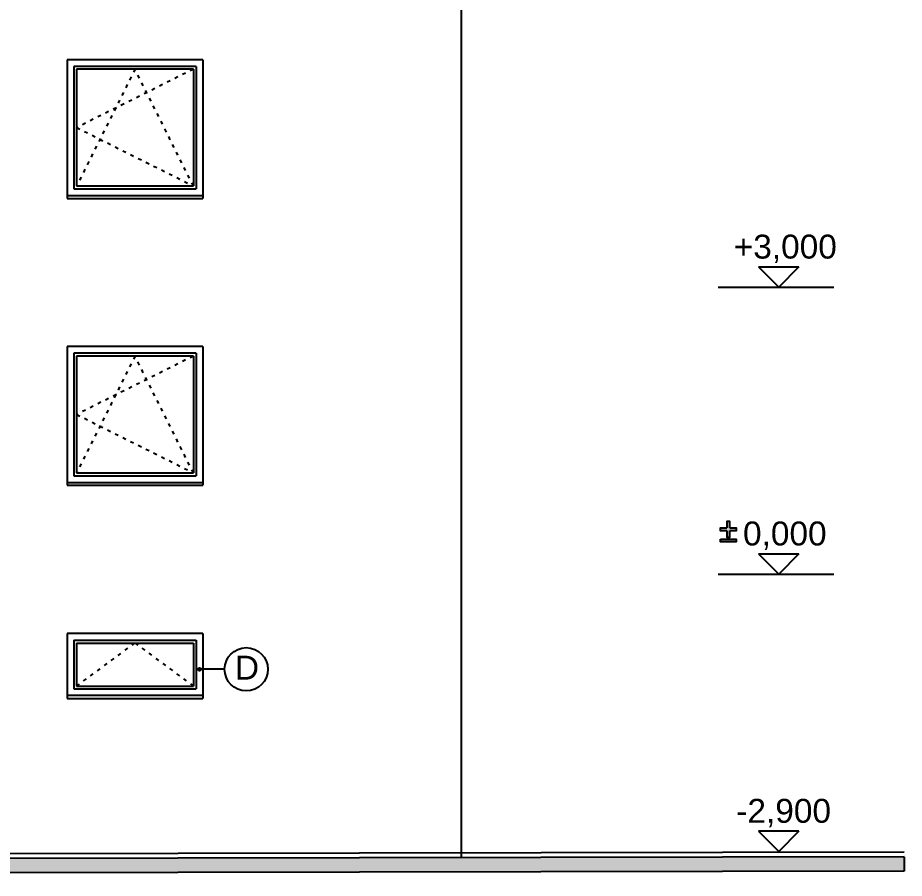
# Model space of a CAD drawing. Extents: x 3792242 to 5145247, y -1546315 to -1031918.
# Drawn here: x 4213968 to 4223237, y -1531824 to -1522825 of the extents above; entities that cross this region are included whole.
import ezdxf

# ---------------------------------------------------------------- set-up
doc = ezdxf.new("R2010")
doc.units = 0
doc.header["$MEASUREMENT"] = 0
doc.linetypes.add('ACAD_ISO03W100', pattern=[30, 12, -18])
for name, color, linetype in [('MÚRY', 1, 'CONTINUOUS'), ('OKNÁ', 143, 'CONTINUOUS'), ('TENKÁ', 7, 'CONTINUOUS'), ('ZARIADENIE', 47, 'CONTINUOUS')]:
    doc.layers.add(name, color=color, linetype=linetype)
doc.styles.add('ARIAL', font='arial.ttf')
doc.styles.add('Style-Arial', font='arial.ttf')

# ---------------------------------------------------------------- blocks, each defined once
blk = doc.blocks.new('01')
at = {"layer": 'TENKÁ'}
h = blk.add_hatch(color=256, dxfattribs=at)
h.dxf.hatch_style = 1
h.paths.add_polyline_path([(4169737, -1507850.5), (4169873, -1507850.5), (4169873, -1507792), (4169737, -1507792), (4169737, -1507656), (4169676, -1507656), (4169676, -1507792), (4169541, -1507792), (4169541, -1507850.5), (4169676, -1507850.5), (4169676, -1507983.5), (4169737, -1507983.5)])
h = blk.add_hatch(color=256, dxfattribs=at)
h.dxf.hatch_style = 1
h.paths.add_polyline_path([(4169541, -1508027.5), (4169541, -1508086), (4169873, -1508086), (4169873, -1508027.5)])
for points in [[(4169676, -1507850.5), (4169541, -1507850.5), (4169541, -1507792), (4169676, -1507792)], [(4169737, -1507792), (4169737, -1507656), (4169676, -1507656), (4169676, -1507792)], [(4169737, -1507792), (4169873, -1507792), (4169873, -1507850.5), (4169737, -1507850.5)], [(4169676, -1507850.5), (4169676, -1507983.5), (4169737, -1507983.5), (4169737, -1507850.5)]]:
    blk.add_lwpolyline(points, dxfattribs=at)
blk.add_lwpolyline([(4169541, -1508027.5), (4169873, -1508027.5), (4169873, -1508086), (4169541, -1508086)], close=True, dxfattribs=at)

msp = doc.modelspace()

# ---------------------------------------------------------------- hatches: boundary and pattern name
at = {"layer": 'TENKÁ', "ltscale": 0.25}
h = msp.add_hatch(color=256, dxfattribs=at)
h.dxf.hatch_style = 1
h.paths.add_polyline_path([(4215867.354, -1529653.48, -1), (4215867.354, -1529623.48, -1)])
at = {"layer": 'TENKÁ'}
h = msp.add_hatch(color=256, dxfattribs=at)
h.dxf.hatch_style = 1
h.paths.add_polyline_path([(4189524.862, -1531666.231), (4189524.862, -1531816.231), (4223236.85, -1531749.176), (4223236.85, -1531599.176), (4218604.314, -1531608.39)])

# ---------------------------------------------------------------- linework, layer by layer
at = {"layer": 'OKNÁ'}
for p, q in [((4215804.314, -1523363.77), (4214584.314, -1523363.77)), ((4214584.314, -1523363.77), (4214584.314, -1524583.77)), ((4215804.314, -1523363.77), (4215804.314, -1524583.77)), ((4214584.314, -1524583.77), (4215804.314, -1524583.77)), ((4215804.314, -1526363.77), (4214584.314, -1526363.77)), ((4214584.314, -1526363.77), (4214584.314, -1527583.77)), ((4215804.314, -1526363.77), (4215804.314, -1527583.77)), ((4214584.314, -1527583.77), (4215804.314, -1527583.77))]:
    msp.add_line(p, q, dxfattribs=at)
at = {"layer": 'OKNÁ', "linetype": 'ACAD_ISO03W100', "ltscale": 3}
for p, q in [((4215804.314, -1523363.77), (4214584.314, -1523973.77)), ((4215194.314, -1523363.77), (4214584.314, -1524583.77)), ((4215804.314, -1524583.77), (4215194.314, -1523363.77)), ((4214584.314, -1523973.77), (4215804.314, -1524583.77)), ((4215804.314, -1526363.77), (4214584.314, -1526973.77)), ((4215194.314, -1526363.77), (4214584.314, -1527583.77)), ((4215804.314, -1527583.77), (4215194.314, -1526363.77)), ((4214584.314, -1526973.77), (4215804.314, -1527583.77)), ((4214584.314, -1529813.77), (4215194.314, -1529363.77)), ((4215194.314, -1529363.77), (4215804.314, -1529813.77))]:
    msp.add_line(p, q, dxfattribs=at)
at = {"layer": 'OKNÁ', "ltscale": 0.25}
for p, q in [((4214584.314, -1529363.77), (4214584.314, -1529813.77)), ((4214584.314, -1529363.77), (4215804.314, -1529363.77)), ((4215804.314, -1529363.77), (4215804.314, -1529813.77)), ((4214584.314, -1529813.77), (4215804.314, -1529813.77))]:
    msp.add_line(p, q, dxfattribs=at)
at = {"layer": 'TENKÁ'}
for p, q in [((4218604.314, -1518693.77), (4218604.314, -1531611.501)), ((4214484.314, -1523263.77), (4214484.314, -1524713.77)), ((4215904.314, -1523263.77), (4214484.314, -1523263.77)), ((4215904.314, -1523263.77), (4215904.314, -1524713.77)), ((4215834.314, -1523333.77), (4214554.314, -1523333.77)), ((4214554.314, -1523333.77), (4214554.314, -1524613.77)), ((4215834.314, -1523333.77), (4215834.314, -1524613.77)), ((4214484.314, -1524683.77), (4215904.314, -1524683.77)), ((4214554.314, -1524613.77), (4215834.314, -1524613.77)), ((4214484.314, -1524713.77), (4215904.314, -1524713.77)), ((4214484.314, -1526263.77), (4214484.314, -1527713.77)), ((4215904.314, -1526263.77), (4214484.314, -1526263.77)), ((4215834.314, -1526333.77), (4214554.314, -1526333.77)), ((4214554.314, -1526333.77), (4214554.314, -1527613.77)), ((4215834.314, -1526333.77), (4215834.314, -1527613.77)), ((4215904.314, -1526263.77), (4215904.314, -1527713.77)), ((4214554.314, -1527613.77), (4215834.314, -1527613.77)), ((4214484.314, -1527683.77), (4215904.314, -1527683.77)), ((4214484.314, -1527713.77), (4215904.314, -1527713.77)), ((4223236.85, -1531549.175), (4185734.314, -1531623.77)), ((4223236.85, -1531599.176), (4185734.414, -1531673.77)), ((4223236.85, -1531599.176), (4223236.85, -1531749.176)), ((4223236.85, -1531749.176), (4185734.712, -1531823.77))]:
    msp.add_line(p, q, dxfattribs=at)
at = {"layer": 'TENKÁ', "color": 8}
for p, q in [((4221711.658, -1525431.566), (4222136.066, -1525431.566)), ((4221711.658, -1525431.566), (4221923.862, -1525643.77)), ((4222136.066, -1525431.566), (4221923.862, -1525643.77)), ((4221292.439, -1525643.77), (4222501.122, -1525643.77)), ((4221711.658, -1528431.566), (4222136.066, -1528431.566)), ((4221711.658, -1528431.566), (4221923.862, -1528643.77)), ((4222136.066, -1528431.566), (4221923.862, -1528643.77)), ((4221292.439, -1528643.77), (4222501.122, -1528643.77)), ((4222136.066, -1531331.566), (4221711.658, -1531331.566)), ((4221711.658, -1531331.566), (4221923.862, -1531543.77)), ((4222136.066, -1531331.566), (4221923.862, -1531543.77))]:
    msp.add_line(p, q, dxfattribs=at)
at = {"layer": 'TENKÁ', "ltscale": 0.25}
for p, q in [((4215904.314, -1529263.77), (4214484.314, -1529263.77)), ((4214484.314, -1529263.77), (4214484.314, -1529943.77)), ((4215904.314, -1529263.77), (4215904.314, -1529943.77)), ((4214554.314, -1529333.77), (4214554.314, -1529843.77)), ((4214554.314, -1529333.77), (4215834.314, -1529333.77)), ((4215834.314, -1529333.77), (4215834.314, -1529843.77)), ((4216131.413, -1529638.48), (4215867.354, -1529638.48)), ((4214554.314, -1529843.77), (4215834.314, -1529843.77)), ((4215904.314, -1529913.77), (4214484.314, -1529913.77)), ((4214484.314, -1529943.77), (4215904.314, -1529943.77))]:
    msp.add_line(p, q, dxfattribs=at)
for centre, radius in [((4216357.585, -1529638.48), 226.172), ((4215867.354, -1529638.48), 15)]:
    msp.add_circle(centre, radius, dxfattribs=at)

# ---------------------------------------------------------------- block references
at = {"layer": 'ZARIADENIE', "xscale": 0.5, "yscale": 0.5, "zscale": 0.5}
msp.add_blockref('01', (2136543.742, -774263.635), dxfattribs=at)

# ---------------------------------------------------------------- texts
at = {"layer": 'MÚRY', "color": 0, "ltscale": 0.25, "style": 'Style-Arial'}
for s, p in [('+3,000', (4221454.042, -1525343.475)), (' 0,000', (4221454.042, -1528343.475)), ('-2,900', (4221480.788, -1531243.475))]:
    msp.add_text(s, height=250, dxfattribs=at).set_placement(p)
at = {"layer": 'TENKÁ', "lineweight": 40, "ltscale": 0.25, "style": 'ARIAL'}
msp.add_text('D', height=250, dxfattribs=at).set_placement((4216239.398, -1529746.371))

doc.saveas('drawing.dxf')
